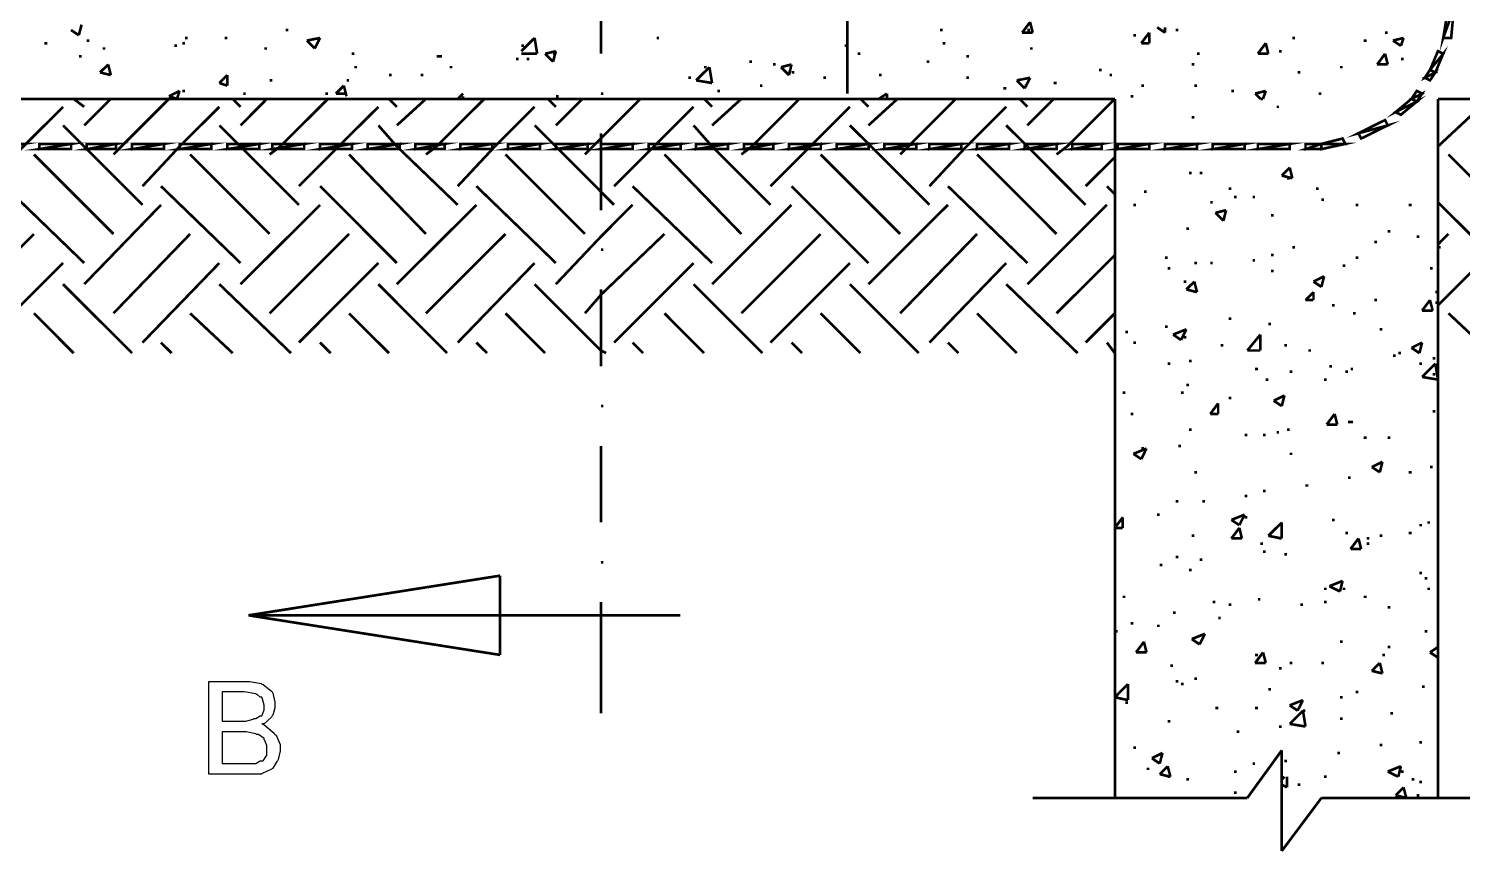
# Model space of a CAD drawing. Header units: metres. Extents: x -593 to 248, y 430 to 1024.
# Drawn here: x -214.55 to -191.6, y 553.19 to 566.38 of the extents above; entities that cross this region are included whole.
import ezdxf

# ---------------------------------------------------------------- set-up
doc = ezdxf.new("R2010")
doc.units = ezdxf.units.M
doc.header["$MEASUREMENT"] = 0
for name, color, linetype in [('C00-00-00-BLACK', 7, 'Continuous'), ('C00-7E-FF', 150, 'Continuous'), ('C00-FF-00', 3, 'Continuous'), ('C95-49-00', 34, 'Continuous')]:
    doc.layers.add(name, color=color, linetype=linetype)

msp = doc.modelspace()

# ---------------------------------------------------------------- linework, layer by layer
at = {"layer": 'C00-00-00-BLACK', "const_width": 0.0423}
for points in [[(-205.392, 565.976), (-205.392, 567.204)], [(-213.749, 566.272), (-213.706, 566.442)], [(-198.648, 566.313), (-198.521, 566.483)], [(-198.479, 566.313), (-198.521, 566.483)], [(-213.875, 566.356), (-213.749, 566.272)], [(-213.622, 566.187), (-213.579, 566.187)], [(-212.052, 566.229), (-212.009, 566.229)], [(-211.414, 566.229), (-211.373, 566.229)], [(-210.438, 566.356), (-210.396, 566.356)], [(-210.099, 566.187), (-209.887, 566.229)], [(-210.099, 566.187), (-209.973, 566.06)], [(-209.973, 566.06), (-209.887, 566.229)], [(-206.666, 566.017), (-206.453, 566.229)], [(-206.412, 565.976), (-206.453, 566.229)], [(-204.501, 566.229), (-204.459, 566.229)], [(-199.964, 566.356), (-199.921, 566.356)], [(-198.648, 566.313), (-198.479, 566.313)], [(-198.564, 566.356), (-198.521, 566.356)], [(-196.867, 566.272), (-196.825, 566.272)], [(-196.741, 566.145), (-196.614, 566.313)], [(-196.614, 566.145), (-196.614, 566.313)], [(-196.487, 566.399), (-196.361, 566.313)], [(-196.361, 566.313), (-196.361, 566.399)], [(-196.191, 566.356), (-196.148, 566.356)], [(-194.323, 566.229), (-194.28, 566.229)], [(-193.18, 566.187), (-193.134, 566.187)], [(-192.838, 566.313), (-192.795, 566.313)], [(-192.711, 566.187), (-192.542, 566.229)], [(-192.711, 566.187), (-192.585, 566.103)], [(-192.585, 566.103), (-192.542, 566.229)], [(-214.299, 566.145), (-214.256, 566.145)], [(-213.367, 566.06), (-213.326, 566.06)], [(-212.222, 566.103), (-212.179, 566.103)], [(-212.095, 566.145), (-212.052, 566.145)], [(-210.78, 566.06), (-210.738, 566.06)], [(-209.38, 565.976), (-209.337, 565.976)], [(-206.666, 566.103), (-206.623, 566.103)], [(-206.666, 565.976), (-206.412, 565.976)], [(-206.284, 565.976), (-206.113, 566.017)], [(-206.284, 565.976), (-206.157, 565.849)], [(-206.157, 565.849), (-206.113, 566.017)], [(-206.157, 565.976), (-206.113, 565.976)], [(-201.49, 566.103), (-201.448, 566.103)], [(-201.279, 565.976), (-201.236, 565.976)], [(-199.921, 566.145), (-199.879, 566.145)], [(-198.521, 566.06), (-198.479, 566.06)], [(-196.741, 566.145), (-196.614, 566.145)], [(-195.849, 565.976), (-195.807, 565.976)], [(-194.875, 565.976), (-194.748, 566.145)], [(-194.875, 565.976), (-194.707, 565.976)], [(-194.707, 565.976), (-194.748, 566.145)], [(-194.535, 566.017), (-194.492, 566.017)], [(-192.965, 565.804), (-192.838, 565.976)], [(-192.795, 565.804), (-192.838, 565.976)], [(-213.749, 565.933), (-213.706, 565.933)], [(-213.41, 565.677), (-213.28, 565.804)], [(-213.237, 565.634), (-213.28, 565.804)], [(-209.337, 565.761), (-209.295, 565.761)], [(-208.023, 565.933), (-207.98, 565.933)], [(-207.98, 565.933), (-207.937, 565.933)], [(-207.811, 565.761), (-207.769, 565.761)], [(-206.749, 565.89), (-206.708, 565.89)], [(-206.58, 565.89), (-206.539, 565.89)], [(-203.867, 565.55), (-203.655, 565.761)], [(-203.739, 565.761), (-203.697, 565.761)], [(-203.612, 565.507), (-203.655, 565.761)], [(-203.016, 565.849), (-202.975, 565.849)], [(-202.636, 565.804), (-202.593, 565.804)], [(-202.509, 565.761), (-202.34, 565.804)], [(-202.509, 565.761), (-202.381, 565.634)], [(-202.381, 565.634), (-202.34, 565.804)], [(-200.175, 565.849), (-200.132, 565.849)], [(-199.54, 565.933), (-199.498, 565.933)], [(-195.933, 565.804), (-195.892, 565.804)], [(-193.56, 565.761), (-193.518, 565.761)], [(-192.965, 565.804), (-192.795, 565.804)], [(-192.585, 565.89), (-192.542, 565.89)], [(-213.41, 565.677), (-213.237, 565.634)], [(-211.5, 565.507), (-211.373, 565.634)], [(-211.5, 565.507), (-211.373, 565.465)], [(-211.373, 565.465), (-211.373, 565.634)], [(-210.695, 565.55), (-210.652, 565.55)], [(-209.464, 565.55), (-209.423, 565.55)], [(-208.785, 565.634), (-208.742, 565.634)], [(-208.276, 565.634), (-208.234, 565.634)], [(-203.994, 565.591), (-203.951, 565.591)], [(-203.867, 565.55), (-203.612, 565.507)], [(-202.34, 565.677), (-202.297, 565.677)], [(-201.831, 565.591), (-201.786, 565.591)], [(-200.94, 565.634), (-200.897, 565.634)], [(-199.54, 565.591), (-199.498, 565.591)], [(-198.733, 565.55), (-198.521, 565.591)], [(-198.733, 565.55), (-198.607, 565.422)], [(-198.607, 565.422), (-198.521, 565.591)], [(-198.141, 565.507), (-198.098, 565.507)], [(-197.419, 565.718), (-197.376, 565.718)], [(-197.249, 565.634), (-197.207, 565.634)], [(-194.238, 565.677), (-194.196, 565.677)], [(-212.306, 565.295), (-212.136, 565.381)], [(-212.306, 565.295), (-212.179, 565.254)], [(-212.179, 565.254), (-212.136, 565.381)], [(-212.095, 565.381), (-212.052, 565.381)], [(-211.118, 565.338), (-211.077, 565.338)], [(-209.803, 565.338), (-209.76, 565.338)], [(-209.634, 565.338), (-209.507, 565.465)], [(-209.634, 565.338), (-209.464, 565.338)], [(-209.464, 565.295), (-209.507, 565.465)], [(-207.684, 565.254), (-207.6, 565.338)], [(-207.6, 565.254), (-207.6, 565.295)], [(-206.113, 565.295), (-206.07, 565.295)], [(-205.392, 565.338), (-205.351, 565.338)], [(-203.528, 565.381), (-203.485, 565.381)], [(-202.847, 565.465), (-202.805, 565.465)], [(-200.94, 565.254), (-200.813, 565.338)], [(-200.813, 565.254), (-200.813, 565.338)], [(-198.947, 565.422), (-198.903, 565.422)], [(-198.607, 565.465), (-198.564, 565.465)], [(-196.91, 565.295), (-196.867, 565.295)], [(-196.741, 565.465), (-196.698, 565.465)], [(-195.892, 565.465), (-195.849, 565.465)], [(-195.299, 565.381), (-195.257, 565.381)], [(-194.918, 565.338), (-194.748, 565.381)], [(-194.918, 565.338), (-194.834, 565.254)], [(-194.791, 565.254), (-194.748, 565.381)], [(-193.899, 565.338), (-193.857, 565.338)], [(-238.685, 565.254), (-197.164, 565.254)], [(-206.666, 565.254), (-206.623, 565.254)], [(-199.964, 565.254), (-199.921, 565.254)], [(-197.164, 554.064), (-197.164, 565.254)], [(-194.834, 565.254), (-194.791, 565.254)], [(-194.576, 565.126), (-194.535, 565.126)], [(-179.522, 565.254), (-191.992, 565.254)], [(-191.992, 554.064), (-191.992, 565.254)], [(-195.933, 564.956), (-195.892, 564.956)], [(-205.392, 563.472), (-205.392, 564.703)], [(-194.492, 564.026), (-194.365, 564.153)], [(-194.323, 563.983), (-194.365, 564.153)], [(-195.976, 564.067), (-195.933, 564.067)], [(-195.807, 564.067), (-195.765, 564.067)], [(-194.492, 564.026), (-194.323, 563.983)], [(-194.408, 563.983), (-194.365, 563.983)], [(-196.698, 563.768), (-196.657, 563.768)], [(-195.341, 563.814), (-195.299, 563.814)], [(-195.257, 563.684), (-195.214, 563.684)], [(-194.96, 563.684), (-194.918, 563.684)], [(-193.942, 563.814), (-193.899, 563.814)], [(-196.867, 563.557), (-196.825, 563.557)], [(-195.637, 563.6), (-195.596, 563.6)], [(-195.553, 563.43), (-195.383, 563.472)], [(-195.553, 563.43), (-195.426, 563.302)], [(-195.426, 563.302), (-195.383, 563.472)], [(-193.857, 563.641), (-193.814, 563.641)], [(-193.307, 563.557), (-193.264, 563.557)], [(-192.458, 563.557), (-192.415, 563.557)], [(-194.664, 563.388), (-194.621, 563.388)], [(-196.019, 563.176), (-195.976, 563.176)], [(-192.795, 563.134), (-192.754, 563.134)], [(-192.33, 563.049), (-192.288, 563.049)], [(-205.392, 562.838), (-205.351, 562.838)], [(-194.664, 562.753), (-194.621, 562.753)], [(-194.323, 562.879), (-194.28, 562.879)], [(-193.008, 562.965), (-192.965, 562.965)], [(-191.992, 562.879), (-191.949, 562.879)], [(-196.361, 562.71), (-196.318, 562.71)], [(-196.318, 562.542), (-196.275, 562.542)], [(-195.892, 562.626), (-195.849, 562.626)], [(-195.637, 562.626), (-195.596, 562.626)], [(-194.96, 562.668), (-194.918, 562.668)], [(-193.518, 562.583), (-193.476, 562.583)], [(-193.307, 562.71), (-193.264, 562.71)], [(-192.119, 562.542), (-192.076, 562.542)], [(-196.063, 562.329), (-196.019, 562.329)], [(-196.019, 562.203), (-195.892, 562.329)], [(-195.849, 562.16), (-195.892, 562.329)], [(-194.664, 562.499), (-194.621, 562.499)], [(-193.984, 562.329), (-193.814, 562.414)], [(-193.984, 562.329), (-193.857, 562.244)], [(-193.857, 562.244), (-193.814, 562.414)], [(-205.392, 560.972), (-205.392, 562.203)], [(-196.019, 562.203), (-195.849, 562.16)], [(-194.112, 562.033), (-193.984, 562.16)], [(-193.984, 562.033), (-193.984, 562.16)], [(-192.033, 562.16), (-191.992, 562.16)], [(-194.112, 562.033), (-193.984, 562.033)], [(-193.687, 561.948), (-193.646, 561.948)], [(-193.35, 561.821), (-193.307, 561.821)], [(-193.008, 562.033), (-192.965, 562.033)], [(-192.246, 561.864), (-192.119, 562.033)], [(-192.246, 561.864), (-192.076, 561.864)], [(-192.076, 561.864), (-192.119, 562.033)], [(-192.033, 561.99), (-191.992, 561.99)], [(-196.361, 561.607), (-196.318, 561.607)], [(-195.341, 561.734), (-195.299, 561.734)], [(-194.707, 561.649), (-194.664, 561.649)], [(-196.994, 561.522), (-196.953, 561.522)], [(-196.232, 561.481), (-196.019, 561.565)], [(-196.232, 561.481), (-196.105, 561.395)], [(-196.105, 561.395), (-196.019, 561.565)], [(-196.063, 561.438), (-196.019, 561.438)], [(-195.044, 561.226), (-194.834, 561.481)], [(-194.834, 561.226), (-194.834, 561.481)], [(-192.922, 561.565), (-192.881, 561.565)], [(-196.867, 561.353), (-196.825, 561.353)], [(-195.468, 561.311), (-195.426, 561.311)], [(-195.044, 561.226), (-194.834, 561.226)], [(-194.449, 561.311), (-194.408, 561.311)], [(-194.069, 561.226), (-194.026, 561.226)], [(-192.711, 561.142), (-192.669, 561.142)], [(-192.626, 561.184), (-192.585, 561.184)], [(-192.415, 561.269), (-192.246, 561.353)], [(-192.415, 561.269), (-192.288, 561.184)], [(-192.288, 561.184), (-192.246, 561.353)], [(-196.318, 561.015), (-196.275, 561.015)], [(-195.976, 561.056), (-195.933, 561.056)], [(-194.918, 560.93), (-194.875, 560.93)], [(-193.73, 560.972), (-193.687, 560.972)], [(-193.391, 560.93), (-193.35, 560.93)], [(-192.288, 561.015), (-192.246, 561.015)], [(-192.246, 560.803), (-192.033, 561.015)], [(-192.076, 561.099), (-192.033, 561.099)], [(-191.992, 560.76), (-192.033, 561.015)], [(-196.019, 560.676), (-195.976, 560.676)], [(-194.748, 560.76), (-194.707, 560.76)], [(-194.365, 560.888), (-194.323, 560.888)], [(-193.814, 560.76), (-193.773, 560.76)], [(-193.476, 560.888), (-193.434, 560.888)], [(-192.246, 560.803), (-191.992, 560.76)], [(-192.076, 560.845), (-192.033, 560.845)], [(-197.037, 560.549), (-196.994, 560.549)], [(-196.105, 560.549), (-196.063, 560.549)], [(-195.341, 560.464), (-195.299, 560.464)], [(-194.621, 560.422), (-194.449, 560.506)], [(-194.492, 560.337), (-194.449, 560.506)], [(-205.392, 560.337), (-205.351, 560.337)], [(-195.637, 560.21), (-195.51, 560.38)], [(-195.51, 560.21), (-195.51, 560.38)], [(-194.621, 560.422), (-194.492, 560.337)], [(-192.076, 560.253), (-192.033, 560.253)], [(-196.91, 560.21), (-196.867, 560.21)], [(-195.637, 560.21), (-195.51, 560.21)], [(-193.773, 560.041), (-193.646, 560.21)], [(-193.773, 560.041), (-193.603, 560.041)], [(-193.603, 560.041), (-193.646, 560.21)], [(-193.434, 560.083), (-193.391, 560.083)], [(-193.391, 560.083), (-193.35, 560.083)], [(-195.976, 559.957), (-195.933, 559.957)], [(-195.087, 559.871), (-195.044, 559.871)], [(-194.791, 559.871), (-194.748, 559.871)], [(-194.576, 559.914), (-194.535, 559.914)], [(-194.408, 559.957), (-194.365, 559.957)], [(-193.18, 559.83), (-193.134, 559.83)], [(-192.795, 559.83), (-192.754, 559.83)], [(-205.392, 558.473), (-205.392, 559.699)], [(-196.867, 559.572), (-196.657, 559.658)], [(-196.867, 559.572), (-196.741, 559.488)], [(-196.741, 559.488), (-196.657, 559.658)], [(-196.741, 559.658), (-196.698, 559.658)], [(-196.148, 559.699), (-196.105, 559.699)], [(-194.365, 559.572), (-194.323, 559.572)], [(-193.05, 559.361), (-192.881, 559.445)], [(-193.05, 559.361), (-192.922, 559.276)], [(-192.922, 559.276), (-192.881, 559.445)], [(-192.119, 559.361), (-192.076, 559.361)], [(-195.892, 559.276), (-195.849, 559.276)], [(-194.112, 559.065), (-194.069, 559.065)], [(-193.434, 559.192), (-193.391, 559.192)], [(-192.458, 559.276), (-192.415, 559.276)], [(-195.087, 558.896), (-195.044, 558.896)], [(-194.791, 558.979), (-194.748, 558.979)], [(-196.191, 558.81), (-196.148, 558.81)], [(-195.765, 558.81), (-195.722, 558.81)], [(-197.164, 558.387), (-197.037, 558.557)], [(-197.164, 558.387), (-197.037, 558.387)], [(-197.037, 558.387), (-197.037, 558.557)], [(-196.487, 558.599), (-196.445, 558.599)], [(-195.299, 558.514), (-195.087, 558.599)], [(-195.299, 558.514), (-195.171, 558.43)], [(-195.299, 558.217), (-195.171, 558.387)], [(-195.171, 558.43), (-195.087, 558.599)], [(-195.13, 558.217), (-195.171, 558.387)], [(-195.087, 558.557), (-195.044, 558.557)], [(-194.707, 558.26), (-194.492, 558.473)], [(-194.492, 558.217), (-194.492, 558.473)], [(-193.687, 558.514), (-193.646, 558.514)], [(-192.288, 558.43), (-192.246, 558.43)], [(-192.16, 558.473), (-192.119, 558.473)], [(-195.933, 558.26), (-195.892, 558.26)], [(-195.299, 558.217), (-195.13, 558.217)], [(-194.707, 558.26), (-194.492, 558.217)], [(-194.535, 558.217), (-194.492, 558.217)], [(-193.476, 558.303), (-193.434, 558.303)], [(-193.391, 558.048), (-193.264, 558.217)], [(-193.221, 558.048), (-193.264, 558.217)], [(-193.134, 558.217), (-193.092, 558.217)], [(-192.922, 558.26), (-192.881, 558.26)], [(-192.458, 558.303), (-192.415, 558.303)], [(-196.191, 557.921), (-196.148, 557.921)], [(-194.834, 558.134), (-194.791, 558.134)], [(-194.791, 558.007), (-194.748, 558.007)], [(-194.449, 557.964), (-194.408, 557.964)], [(-193.391, 558.048), (-193.221, 558.048)], [(-193.134, 558.134), (-193.092, 558.134)], [(-205.392, 557.837), (-205.351, 557.837)], [(-196.445, 557.794), (-196.402, 557.794)], [(-195.976, 557.711), (-195.933, 557.711)], [(-195.807, 557.878), (-195.765, 557.878)], [(-211.034, 556.987), (-207.005, 557.622)], [(-207.005, 557.622), (-211.034, 556.987)], [(-207.005, 556.987), (-207.005, 557.622)], [(-207.005, 556.353), (-207.005, 557.622)], [(-193.73, 557.453), (-193.518, 557.538)], [(-193.56, 557.369), (-193.518, 557.538)], [(-192.288, 557.665), (-192.246, 557.665)], [(-192.203, 557.581), (-192.16, 557.581)], [(-197.037, 557.283), (-196.994, 557.283)], [(-194.875, 557.242), (-194.834, 557.242)], [(-193.814, 557.411), (-193.773, 557.411)], [(-193.73, 557.453), (-193.56, 557.369)], [(-193.518, 557.411), (-193.476, 557.411)], [(-193.18, 557.283), (-193.134, 557.283)], [(-192.16, 557.411), (-192.119, 557.411)], [(-205.392, 555.419), (-205.392, 557.199)], [(-196.232, 557.03), (-196.191, 557.03)], [(-195.596, 557.199), (-195.553, 557.199)], [(-195.341, 557.156), (-195.299, 557.156)], [(-194.196, 557.156), (-194.153, 557.156)], [(-193.814, 557.199), (-193.773, 557.199)], [(-192.795, 557.115), (-192.754, 557.115)], [(-208.531, 556.987), (-211.034, 556.987)], [(-211.034, 556.987), (-207.005, 556.353)], [(-211.034, 556.987), (-207.005, 556.987)], [(-211.034, 556.987), (-207.005, 556.987)], [(-207.005, 556.353), (-211.034, 556.987)], [(-207.811, 556.987), (-207.769, 556.987)], [(-207.005, 556.987), (-207.005, 556.353)], [(-207.005, 556.987), (-204.12, 556.987)], [(-196.91, 556.86), (-196.867, 556.86)], [(-196.487, 556.819), (-196.445, 556.819)], [(-195.51, 556.946), (-195.468, 556.946)], [(-197.164, 556.733), (-197.121, 556.733)], [(-196.825, 556.394), (-196.698, 556.564)], [(-196.657, 556.394), (-196.698, 556.564)], [(-195.933, 556.607), (-195.722, 556.691)], [(-195.933, 556.607), (-195.807, 556.522)], [(-195.807, 556.522), (-195.722, 556.691)], [(-193.56, 556.564), (-193.518, 556.564)], [(-192.203, 556.733), (-192.16, 556.733)], [(-196.825, 556.394), (-196.657, 556.394)], [(-194.918, 556.225), (-194.791, 556.394)], [(-194.918, 556.353), (-194.875, 556.353)], [(-194.748, 556.225), (-194.791, 556.394)], [(-192.881, 556.353), (-192.838, 556.353)], [(-192.795, 556.48), (-192.754, 556.48)], [(-192.119, 556.394), (-191.992, 556.48)], [(-192.119, 556.394), (-191.992, 556.31)], [(-191.992, 556.31), (-191.992, 556.394)], [(-196.275, 556.183), (-196.232, 556.183)], [(-194.918, 556.225), (-194.748, 556.225)], [(-194.535, 556.141), (-194.492, 556.141)], [(-194.365, 556.225), (-194.323, 556.225)], [(-193.857, 556.225), (-193.814, 556.225)], [(-193.05, 556.098), (-192.922, 556.225)], [(-193.05, 556.098), (-192.881, 556.057)], [(-192.881, 556.057), (-192.922, 556.225)], [(-197.164, 555.675), (-196.953, 555.887)], [(-196.953, 555.63), (-196.953, 555.887)], [(-196.191, 555.929), (-196.148, 555.929)], [(-196.105, 555.887), (-196.063, 555.887)], [(-195.892, 555.971), (-195.849, 555.971)], [(-197.164, 555.675), (-196.953, 555.63)], [(-194.707, 555.802), (-194.664, 555.802)], [(-194.365, 555.546), (-194.153, 555.63)], [(-194.238, 555.462), (-194.153, 555.63)], [(-193.56, 555.675), (-193.518, 555.675)], [(-193.307, 555.76), (-193.264, 555.76)], [(-192.246, 555.845), (-192.203, 555.845)], [(-196.994, 555.588), (-196.953, 555.588)], [(-195.553, 555.503), (-195.51, 555.503)], [(-194.918, 555.503), (-194.875, 555.503)], [(-194.365, 555.546), (-194.238, 555.462)], [(-194.365, 555.249), (-194.153, 555.462)], [(-194.112, 555.207), (-194.153, 555.462)], [(-194.153, 555.462), (-194.112, 555.462)], [(-192.754, 555.419), (-192.711, 555.419)], [(-196.318, 555.292), (-196.275, 555.292)], [(-194.535, 555.207), (-194.492, 555.207)], [(-194.365, 555.249), (-194.112, 555.207)], [(-193.56, 555.333), (-193.518, 555.333)], [(-195.214, 555.123), (-195.171, 555.123)], [(-192.288, 554.953), (-192.246, 554.953)], [(-196.867, 554.869), (-196.825, 554.869)], [(-196.571, 554.699), (-196.402, 554.784)], [(-196.445, 554.614), (-196.402, 554.784)], [(-195.044, 554.064), (-194.492, 554.826)], [(-194.492, 554.826), (-194.492, 553.215)], [(-193.603, 554.784), (-193.56, 554.784)], [(-192.922, 554.91), (-192.881, 554.91)], [(-196.657, 554.53), (-196.614, 554.53)], [(-196.571, 554.699), (-196.445, 554.614)], [(-196.445, 554.445), (-196.318, 554.571)], [(-196.275, 554.403), (-196.318, 554.571)], [(-195.257, 554.487), (-195.214, 554.487)], [(-194.96, 554.614), (-194.918, 554.614)], [(-194.449, 554.657), (-194.408, 554.657)], [(-192.795, 554.487), (-192.585, 554.571)], [(-192.795, 554.487), (-192.626, 554.403)], [(-192.626, 554.403), (-192.585, 554.571)], [(-192.585, 554.487), (-192.542, 554.487)], [(-196.445, 554.445), (-196.275, 554.403)], [(-196.318, 554.403), (-196.275, 554.403)], [(-196.019, 554.36), (-195.976, 554.36)], [(-194.492, 554.36), (-194.449, 554.403)], [(-194.492, 554.275), (-194.408, 554.234)], [(-194.408, 554.234), (-194.408, 554.403)], [(-194.238, 554.275), (-194.196, 554.275)], [(-193.814, 554.403), (-193.773, 554.403)], [(-192.415, 554.36), (-192.372, 554.36)], [(-192.288, 554.318), (-192.246, 554.318)], [(-198.479, 554.064), (-195.044, 554.064)], [(-195.044, 554.064), (-198.352, 554.064)], [(-195.892, 554.064), (-195.849, 554.064)], [(-195.257, 554.148), (-195.214, 554.148)], [(-193.857, 554.064), (-194.492, 553.215)], [(-190.465, 554.064), (-193.857, 554.064)], [(-193.857, 554.064), (-193.134, 554.064)], [(-193.814, 554.064), (-193.773, 554.064)], [(-192.669, 554.107), (-192.542, 554.234)], [(-192.669, 554.107), (-192.499, 554.064)], [(-192.499, 554.064), (-192.542, 554.234)], [(-192.33, 554.107), (-192.288, 554.107)]]:
    msp.add_lwpolyline(points, dxfattribs=at)
at = {"layer": 'C00-00-00-BLACK'}
for points in [[(-211.669, 554.445), (-211.669, 555.929), (-211.077, 555.929), (-211.013, 555.929), (-210.833, 555.898), (-210.822, 555.887), (-210.801, 555.878), (-210.663, 555.771), (-210.652, 555.76), (-210.642, 555.74), (-210.611, 555.595), (-210.611, 555.546), (-210.611, 555.504), (-210.642, 555.387), (-210.652, 555.376), (-210.663, 555.355), (-210.783, 555.249), (-210.822, 555.249), (-210.79, 555.24), (-210.622, 555.102), (-210.611, 555.08), (-210.59, 555.07), (-210.525, 554.92), (-210.525, 554.869), (-210.525, 554.816), (-210.558, 554.679), (-210.568, 554.657), (-210.579, 554.647), (-210.642, 554.541), (-210.652, 554.53), (-210.674, 554.52), (-210.812, 554.455), (-210.822, 554.445), (-210.887, 554.445), (-211.03, 554.445), (-211.077, 554.445), (-211.669, 554.445)], [(-211.457, 555.292), (-211.118, 555.292), (-211.077, 555.292), (-210.96, 555.324), (-210.948, 555.333), (-210.917, 555.333), (-210.846, 555.376), (-210.822, 555.376), (-210.812, 555.387), (-210.78, 555.474), (-210.78, 555.503), (-210.78, 555.547), (-210.812, 555.664), (-210.822, 555.675), (-210.844, 555.675), (-210.892, 555.718), (-210.907, 555.718), (-210.918, 555.729), (-211.1, 555.76), (-211.161, 555.76), (-211.457, 555.76), (-211.457, 555.292)], [(-211.457, 554.614), (-211.077, 554.614), (-211.045, 554.614), (-210.973, 554.614), (-210.948, 554.614), (-210.917, 554.614), (-210.846, 554.657), (-210.822, 554.657), (-210.801, 554.657), (-210.749, 554.731), (-210.738, 554.741), (-210.738, 554.774), (-210.738, 554.845), (-210.738, 554.869), (-210.738, 554.901), (-210.771, 554.986), (-210.78, 554.996), (-210.78, 555.018), (-210.875, 555.08), (-210.907, 555.08), (-210.918, 555.091), (-211.068, 555.123), (-211.118, 555.123), (-211.457, 555.123), (-211.457, 554.614)]]:
    msp.add_lwpolyline(points, close=True, dxfattribs=at)
at = {"layer": 'C00-7E-FF', "const_width": 0.0423}
msp.add_lwpolyline([(-201.448, 566.865), (-201.448, 565.338)], dxfattribs=at)
at = {"layer": 'C00-FF-00', "const_width": 0.0423}
for points in [[(-191.907, 566.229), (-191.737, 566.695), (-191.823, 566.738), (-191.907, 566.229)], [(-191.78, 566.229), (-191.907, 566.229), (-191.737, 566.695), (-191.78, 566.229)], [(-192.119, 565.718), (-191.907, 565.976), (-191.992, 566.017), (-192.119, 565.718)], [(-192.033, 565.677), (-192.119, 565.718), (-191.907, 565.976), (-192.033, 565.677)], [(-192.203, 565.591), (-192.033, 565.677), (-192.119, 565.718), (-192.203, 565.591)], [(-192.119, 565.55), (-192.203, 565.591), (-192.033, 565.677), (-192.119, 565.55)], [(-192.585, 564.999), (-192.669, 565.042), (-192.33, 565.211), (-192.585, 564.999)], [(-192.415, 565.254), (-192.246, 565.338), (-192.33, 565.381), (-192.415, 565.254)], [(-192.33, 565.211), (-192.415, 565.254), (-192.246, 565.338), (-192.33, 565.211)], [(-192.669, 565.042), (-192.33, 565.211), (-192.415, 565.254), (-192.669, 565.042)], [(-193.264, 564.703), (-192.795, 564.829), (-192.838, 564.915), (-193.264, 564.703)], [(-193.221, 564.619), (-193.264, 564.703), (-192.795, 564.829), (-193.221, 564.619)], [(-193.857, 564.533), (-193.476, 564.533), (-193.518, 564.619), (-193.857, 564.533)], [(-215.147, 564.533), (-215.147, 564.449), (-214.637, 564.533), (-215.147, 564.533)], [(-214.384, 564.449), (-213.872, 564.533), (-213.872, 564.449), (-214.384, 564.449)], [(-214.384, 564.533), (-214.384, 564.449), (-213.872, 564.533), (-214.384, 564.533)], [(-213.622, 564.449), (-213.153, 564.533), (-213.153, 564.449), (-213.622, 564.449)], [(-213.622, 564.533), (-213.622, 564.449), (-213.153, 564.533), (-213.622, 564.533)], [(-212.898, 564.449), (-212.388, 564.533), (-212.388, 564.449), (-212.898, 564.449)], [(-212.898, 564.533), (-212.898, 564.449), (-212.388, 564.533), (-212.898, 564.533)], [(-212.136, 564.449), (-211.626, 564.533), (-211.626, 564.449), (-212.136, 564.449)], [(-212.136, 564.533), (-212.136, 564.449), (-211.626, 564.533), (-212.136, 564.533)], [(-211.373, 564.449), (-210.861, 564.533), (-210.861, 564.449), (-211.373, 564.449)], [(-211.373, 564.533), (-211.373, 564.449), (-210.861, 564.533), (-211.373, 564.533)], [(-210.652, 564.449), (-210.142, 564.533), (-210.142, 564.449), (-210.652, 564.449)], [(-210.652, 564.533), (-210.652, 564.449), (-210.142, 564.533), (-210.652, 564.533)], [(-209.887, 564.449), (-209.377, 564.533), (-209.377, 564.449), (-209.887, 564.449)], [(-209.887, 564.533), (-209.887, 564.449), (-209.377, 564.533), (-209.887, 564.533)], [(-209.127, 564.449), (-208.615, 564.533), (-208.615, 564.449), (-209.127, 564.449)], [(-209.127, 564.533), (-209.127, 564.449), (-208.615, 564.533), (-209.127, 564.533)], [(-208.362, 564.449), (-207.893, 564.533), (-207.893, 564.449), (-208.362, 564.449)], [(-208.362, 564.533), (-208.362, 564.449), (-207.893, 564.533), (-208.362, 564.533)], [(-207.641, 564.449), (-207.131, 564.533), (-207.131, 564.449), (-207.641, 564.449)], [(-207.641, 564.533), (-207.641, 564.449), (-207.131, 564.533), (-207.641, 564.533)], [(-206.878, 564.449), (-206.366, 564.533), (-206.366, 564.449), (-206.878, 564.449)], [(-206.878, 564.533), (-206.878, 564.449), (-206.366, 564.533), (-206.878, 564.533)], [(-206.113, 564.449), (-205.602, 564.533), (-205.602, 564.449), (-206.113, 564.449)], [(-206.113, 564.533), (-206.113, 564.449), (-205.602, 564.533), (-206.113, 564.533)], [(-205.392, 564.449), (-204.882, 564.533), (-204.882, 564.449), (-205.392, 564.449)], [(-205.392, 564.533), (-205.392, 564.449), (-204.882, 564.533), (-205.392, 564.533)], [(-204.629, 564.449), (-204.117, 564.533), (-204.117, 564.449), (-204.629, 564.449)], [(-204.629, 564.533), (-204.629, 564.449), (-204.117, 564.533), (-204.629, 564.533)], [(-203.867, 564.449), (-203.355, 564.533), (-203.355, 564.449), (-203.867, 564.449)], [(-203.867, 564.533), (-203.867, 564.449), (-203.355, 564.533), (-203.867, 564.533)], [(-203.102, 564.449), (-202.633, 564.533), (-202.633, 564.449), (-203.102, 564.449)], [(-203.102, 564.533), (-203.102, 564.449), (-202.633, 564.533), (-203.102, 564.533)], [(-202.381, 564.449), (-201.871, 564.533), (-201.871, 564.449), (-202.381, 564.449)], [(-202.381, 564.533), (-202.381, 564.449), (-201.871, 564.533), (-202.381, 564.533)], [(-201.618, 564.449), (-201.106, 564.533), (-201.106, 564.449), (-201.618, 564.449)], [(-201.618, 564.533), (-201.618, 564.449), (-201.106, 564.533), (-201.618, 564.533)], [(-200.856, 564.449), (-200.344, 564.533), (-200.344, 564.449), (-200.856, 564.449)], [(-200.856, 564.533), (-200.856, 564.449), (-200.344, 564.533), (-200.856, 564.533)], [(-200.132, 564.449), (-199.622, 564.533), (-199.622, 564.449), (-200.132, 564.449)], [(-200.132, 564.533), (-200.132, 564.449), (-199.622, 564.533), (-200.132, 564.533)], [(-199.37, 564.449), (-198.86, 564.533), (-198.86, 564.449), (-199.37, 564.449)], [(-199.37, 564.533), (-199.37, 564.449), (-198.86, 564.533), (-199.37, 564.533)], [(-198.607, 564.449), (-198.095, 564.533), (-198.095, 564.449), (-198.607, 564.449)], [(-198.607, 564.533), (-198.607, 564.449), (-198.095, 564.533), (-198.607, 564.533)], [(-197.845, 564.449), (-197.376, 564.533), (-197.376, 564.449), (-197.845, 564.449)], [(-197.845, 564.533), (-197.845, 564.449), (-197.376, 564.533), (-197.845, 564.533)], [(-197.121, 564.449), (-196.611, 564.533), (-196.611, 564.449), (-197.121, 564.449)], [(-197.121, 564.533), (-197.121, 564.449), (-196.611, 564.533), (-197.121, 564.533)], [(-196.361, 564.449), (-195.849, 564.533), (-195.849, 564.449), (-196.361, 564.449)], [(-196.361, 564.533), (-196.361, 564.449), (-195.849, 564.533), (-196.361, 564.533)], [(-195.596, 564.449), (-195.085, 564.533), (-195.085, 564.449), (-195.596, 564.449)], [(-195.596, 564.533), (-195.596, 564.449), (-195.085, 564.533), (-195.596, 564.533)], [(-194.875, 564.449), (-194.365, 564.533), (-194.365, 564.449), (-194.875, 564.449)], [(-194.875, 564.533), (-194.875, 564.449), (-194.365, 564.533), (-194.875, 564.533)], [(-194.112, 564.449), (-193.857, 564.533), (-193.857, 564.449), (-194.112, 564.449)], [(-194.112, 564.533), (-194.112, 564.449), (-193.857, 564.533), (-194.112, 564.533)], [(-193.857, 564.449), (-193.857, 564.533), (-193.476, 564.533), (-193.857, 564.449)]]:
    msp.add_lwpolyline(points, close=True, dxfattribs=at)
at = {"layer": 'C00-FF-00'}
for points in [[(-191.907, 566.229), (-191.737, 566.695), (-191.823, 566.738), (-191.907, 566.229)], [(-191.78, 566.229), (-191.907, 566.229), (-191.737, 566.695), (-191.78, 566.229)], [(-192.119, 565.718), (-191.907, 565.976), (-191.992, 566.017), (-192.119, 565.718)], [(-192.033, 565.677), (-192.119, 565.718), (-191.907, 565.976), (-192.033, 565.677)], [(-192.203, 565.591), (-192.033, 565.677), (-192.119, 565.718), (-192.203, 565.591)], [(-192.119, 565.55), (-192.203, 565.591), (-192.033, 565.677), (-192.119, 565.55)], [(-192.415, 565.254), (-192.246, 565.338), (-192.33, 565.381), (-192.415, 565.254)], [(-192.33, 565.211), (-192.415, 565.254), (-192.246, 565.338), (-192.33, 565.211)], [(-192.669, 565.042), (-192.33, 565.211), (-192.415, 565.254), (-192.669, 565.042)], [(-192.585, 564.999), (-192.669, 565.042), (-192.33, 565.211), (-192.585, 564.999)], [(-193.264, 564.703), (-192.795, 564.829), (-192.838, 564.915), (-193.264, 564.703)], [(-193.221, 564.619), (-193.264, 564.703), (-192.795, 564.829), (-193.221, 564.619)], [(-193.857, 564.533), (-193.476, 564.533), (-193.518, 564.619), (-193.857, 564.533)], [(-214.384, 564.533), (-214.384, 564.449), (-213.872, 564.533), (-214.384, 564.533)], [(-214.384, 564.449), (-213.872, 564.533), (-213.872, 564.449), (-214.384, 564.449)], [(-213.622, 564.533), (-213.622, 564.449), (-213.153, 564.533), (-213.622, 564.533)], [(-213.622, 564.449), (-213.153, 564.533), (-213.153, 564.449), (-213.622, 564.449)], [(-212.898, 564.533), (-212.898, 564.449), (-212.388, 564.533), (-212.898, 564.533)], [(-212.898, 564.449), (-212.388, 564.533), (-212.388, 564.449), (-212.898, 564.449)], [(-212.136, 564.533), (-212.136, 564.449), (-211.626, 564.533), (-212.136, 564.533)], [(-212.136, 564.449), (-211.626, 564.533), (-211.626, 564.449), (-212.136, 564.449)], [(-211.373, 564.533), (-211.373, 564.449), (-210.861, 564.533), (-211.373, 564.533)], [(-211.373, 564.449), (-210.861, 564.533), (-210.861, 564.449), (-211.373, 564.449)], [(-210.652, 564.533), (-210.652, 564.449), (-210.142, 564.533), (-210.652, 564.533)], [(-210.652, 564.449), (-210.142, 564.533), (-210.142, 564.449), (-210.652, 564.449)], [(-209.887, 564.533), (-209.887, 564.449), (-209.377, 564.533), (-209.887, 564.533)], [(-209.887, 564.449), (-209.377, 564.533), (-209.377, 564.449), (-209.887, 564.449)], [(-209.127, 564.533), (-209.127, 564.449), (-208.615, 564.533), (-209.127, 564.533)], [(-209.127, 564.449), (-208.615, 564.533), (-208.615, 564.449), (-209.127, 564.449)], [(-208.362, 564.533), (-208.362, 564.449), (-207.893, 564.533), (-208.362, 564.533)], [(-208.362, 564.449), (-207.893, 564.533), (-207.893, 564.449), (-208.362, 564.449)], [(-207.641, 564.533), (-207.641, 564.449), (-207.131, 564.533), (-207.641, 564.533)], [(-207.641, 564.449), (-207.131, 564.533), (-207.131, 564.449), (-207.641, 564.449)], [(-206.878, 564.533), (-206.878, 564.449), (-206.366, 564.533), (-206.878, 564.533)], [(-206.878, 564.449), (-206.366, 564.533), (-206.366, 564.449), (-206.878, 564.449)], [(-206.113, 564.533), (-206.113, 564.449), (-205.602, 564.533), (-206.113, 564.533)], [(-206.113, 564.449), (-205.602, 564.533), (-205.602, 564.449), (-206.113, 564.449)], [(-205.392, 564.533), (-205.392, 564.449), (-204.882, 564.533), (-205.392, 564.533)], [(-205.392, 564.449), (-204.882, 564.533), (-204.882, 564.449), (-205.392, 564.449)], [(-204.629, 564.533), (-204.629, 564.449), (-204.117, 564.533), (-204.629, 564.533)], [(-204.629, 564.449), (-204.117, 564.533), (-204.117, 564.449), (-204.629, 564.449)], [(-203.867, 564.533), (-203.867, 564.449), (-203.355, 564.533), (-203.867, 564.533)], [(-203.867, 564.449), (-203.355, 564.533), (-203.355, 564.449), (-203.867, 564.449)], [(-203.102, 564.533), (-203.102, 564.449), (-202.633, 564.533), (-203.102, 564.533)], [(-203.102, 564.449), (-202.633, 564.533), (-202.633, 564.449), (-203.102, 564.449)], [(-202.381, 564.533), (-202.381, 564.449), (-201.871, 564.533), (-202.381, 564.533)], [(-202.381, 564.449), (-201.871, 564.533), (-201.871, 564.449), (-202.381, 564.449)], [(-201.618, 564.533), (-201.618, 564.449), (-201.106, 564.533), (-201.618, 564.533)], [(-201.618, 564.449), (-201.106, 564.533), (-201.106, 564.449), (-201.618, 564.449)], [(-200.856, 564.533), (-200.856, 564.449), (-200.344, 564.533), (-200.856, 564.533)], [(-200.856, 564.449), (-200.344, 564.533), (-200.344, 564.449), (-200.856, 564.449)], [(-200.132, 564.533), (-200.132, 564.449), (-199.622, 564.533), (-200.132, 564.533)], [(-200.132, 564.449), (-199.622, 564.533), (-199.622, 564.449), (-200.132, 564.449)], [(-199.37, 564.533), (-199.37, 564.449), (-198.86, 564.533), (-199.37, 564.533)], [(-199.37, 564.449), (-198.86, 564.533), (-198.86, 564.449), (-199.37, 564.449)], [(-198.607, 564.533), (-198.607, 564.449), (-198.095, 564.533), (-198.607, 564.533)], [(-198.607, 564.449), (-198.095, 564.533), (-198.095, 564.449), (-198.607, 564.449)], [(-197.845, 564.533), (-197.845, 564.449), (-197.376, 564.533), (-197.845, 564.533)], [(-197.845, 564.449), (-197.376, 564.533), (-197.376, 564.449), (-197.845, 564.449)], [(-197.121, 564.533), (-197.121, 564.449), (-196.611, 564.533), (-197.121, 564.533)], [(-197.121, 564.449), (-196.611, 564.533), (-196.611, 564.449), (-197.121, 564.449)], [(-196.361, 564.533), (-196.361, 564.449), (-195.849, 564.533), (-196.361, 564.533)], [(-196.361, 564.449), (-195.849, 564.533), (-195.849, 564.449), (-196.361, 564.449)], [(-195.596, 564.533), (-195.596, 564.449), (-195.085, 564.533), (-195.596, 564.533)], [(-195.596, 564.449), (-195.085, 564.533), (-195.085, 564.449), (-195.596, 564.449)], [(-194.875, 564.533), (-194.875, 564.449), (-194.365, 564.533), (-194.875, 564.533)], [(-194.875, 564.449), (-194.365, 564.533), (-194.365, 564.449), (-194.875, 564.449)], [(-194.112, 564.533), (-194.112, 564.449), (-193.857, 564.533), (-194.112, 564.533)], [(-194.112, 564.449), (-193.857, 564.533), (-193.857, 564.449), (-194.112, 564.449)], [(-193.857, 564.449), (-193.857, 564.533), (-193.476, 564.533), (-193.857, 564.449)]]:
    msp.add_lwpolyline(points, close=True, dxfattribs=at)
at = {"layer": 'C00-FF-00', "const_width": 0.0423}
msp.add_lwpolyline([(-193.857, 564.533), (-193.857, 564.449)], dxfattribs=at)
at = {"layer": 'C95-49-00', "const_width": 0.0423}
for points in [[(-215.275, 563.856), (-214.637, 564.492), (-214.002, 565.126)], [(-213.663, 565.126), (-213.833, 565.254)], [(-213.663, 564.829), (-213.237, 565.254)], [(-213.195, 564.364), (-213.068, 564.492), (-212.306, 565.254)], [(-212.73, 563.856), (-212.136, 564.492), (-211.5, 565.126)], [(-211.161, 565.126), (-211.287, 565.254)], [(-211.161, 564.829), (-210.738, 565.254)], [(-210.695, 564.364), (-210.525, 564.492), (-209.76, 565.254)], [(-210.226, 563.856), (-209.591, 564.492), (-208.954, 565.126)], [(-208.658, 565.126), (-208.785, 565.254)], [(-208.658, 564.829), (-208.192, 565.254)], [(-208.192, 564.364), (-208.023, 564.492), (-207.258, 565.254)], [(-207.684, 563.856), (-207.089, 564.492), (-206.453, 565.126)], [(-206.113, 565.126), (-206.243, 565.254)], [(-206.113, 564.829), (-205.688, 565.254)], [(-204.758, 565.254), (-205.392, 564.619), (-205.52, 564.492)], [(-203.908, 565.126), (-204.543, 564.492), (-205.181, 563.856)], [(-203.612, 565.126), (-203.739, 565.254)], [(-203.612, 564.829), (-203.143, 565.254)], [(-202.975, 564.492), (-202.213, 565.254)], [(-202.677, 563.856), (-202.043, 564.492), (-201.406, 565.126)], [(-201.109, 565.126), (-201.236, 565.254)], [(-201.109, 564.829), (-200.643, 565.254)], [(-200.601, 564.364), (-200.474, 564.492), (-199.709, 565.254)], [(-200.132, 563.856), (-199.54, 564.492), (-198.903, 565.126)], [(-198.564, 565.126), (-198.691, 565.254)], [(-198.564, 564.829), (-198.141, 565.254)], [(-198.098, 564.364), (-197.929, 564.492), (-197.164, 565.254)], [(-191.992, 564.492), (-191.311, 565.126)], [(-212.73, 563.557), (-213.663, 564.492), (-214.002, 564.829)], [(-210.226, 563.557), (-211.161, 564.492), (-211.5, 564.829)], [(-208.658, 564.492), (-208.954, 564.829)], [(-206.453, 564.829), (-206.113, 564.492), (-205.392, 563.768)], [(-202.677, 563.557), (-203.612, 564.492), (-203.908, 564.829)], [(-200.132, 563.557), (-201.067, 564.492), (-201.406, 564.829)], [(-197.632, 563.557), (-198.564, 564.492), (-198.903, 564.829)], [(-213.195, 563.091), (-214.468, 564.364)], [(-210.695, 563.091), (-211.968, 564.364)], [(-208.192, 563.091), (-209.423, 564.364)], [(-207.684, 563.557), (-208.658, 564.492)], [(-205.647, 563.091), (-206.919, 564.364)], [(-205.647, 564.364), (-205.52, 564.492)], [(-203.143, 563.091), (-204.374, 564.364)], [(-203.143, 564.364), (-202.975, 564.492)], [(-200.601, 563.091), (-201.874, 564.364)], [(-198.098, 563.091), (-199.37, 564.364)], [(-190.549, 563.091), (-191.823, 564.364)], [(-197.632, 563.856), (-197.164, 564.322)], [(-213.663, 562.626), (-214.936, 563.856)], [(-211.161, 562.626), (-212.434, 563.856)], [(-208.658, 562.626), (-209.887, 563.856)], [(-206.113, 562.626), (-207.385, 563.856)], [(-205.181, 563.557), (-205.392, 563.768)], [(-203.612, 562.626), (-204.885, 563.856)], [(-201.109, 562.626), (-202.34, 563.856)], [(-198.564, 562.626), (-199.836, 563.856)], [(-197.164, 563.727), (-197.291, 563.856)], [(-213.663, 562.287), (-212.434, 563.557)], [(-211.161, 562.287), (-209.887, 563.557)], [(-208.658, 562.287), (-207.385, 563.557)], [(-205.392, 563.049), (-204.885, 563.557)], [(-203.612, 562.287), (-202.34, 563.557)], [(-201.109, 562.287), (-199.836, 563.557)], [(-198.564, 562.287), (-197.291, 563.557)], [(-191.015, 562.626), (-191.992, 563.6)], [(-215.741, 561.821), (-214.468, 563.091)], [(-213.195, 561.821), (-211.968, 563.091)], [(-210.695, 561.821), (-209.423, 563.091)], [(-208.192, 561.821), (-206.919, 563.091)], [(-206.113, 562.287), (-205.392, 563.049)], [(-205.392, 562.117), (-204.374, 563.091)], [(-203.143, 561.821), (-201.874, 563.091)], [(-200.601, 561.821), (-199.37, 563.091)], [(-191.992, 562.922), (-191.823, 563.091)], [(-198.098, 561.821), (-197.164, 562.753)], [(-215.275, 561.353), (-214.002, 562.626)], [(-212.73, 561.353), (-211.5, 562.626)], [(-210.226, 561.353), (-208.954, 562.626)], [(-207.684, 561.353), (-206.453, 562.626)], [(-205.181, 561.353), (-203.908, 562.626)], [(-202.677, 561.353), (-201.406, 562.626)], [(-200.132, 561.353), (-198.903, 562.626)], [(-191.992, 561.948), (-191.311, 562.626)], [(-212.898, 561.184), (-214.002, 562.287)], [(-210.353, 561.184), (-211.5, 562.287)], [(-207.853, 561.184), (-208.954, 562.287)], [(-205.392, 561.226), (-206.453, 562.287)], [(-202.805, 561.184), (-203.908, 562.287)], [(-200.302, 561.184), (-201.406, 562.287)], [(-197.759, 561.184), (-198.903, 562.287)], [(-205.647, 561.821), (-205.392, 562.117)], [(-213.833, 561.184), (-214.468, 561.821)], [(-211.287, 561.184), (-211.968, 561.821)], [(-208.785, 561.184), (-209.423, 561.821)], [(-206.284, 561.184), (-206.919, 561.821)], [(-203.739, 561.184), (-204.374, 561.821)], [(-201.236, 561.184), (-201.874, 561.821)], [(-198.733, 561.184), (-199.37, 561.821)], [(-197.632, 561.353), (-197.164, 561.821)], [(-191.142, 561.184), (-191.823, 561.821)], [(-212.264, 561.184), (-212.434, 561.353)], [(-209.719, 561.184), (-209.887, 561.353)], [(-207.215, 561.184), (-207.385, 561.353)], [(-205.308, 561.184), (-205.392, 561.226)], [(-204.715, 561.184), (-204.885, 561.353)], [(-202.17, 561.184), (-202.34, 561.353)], [(-199.668, 561.184), (-199.836, 561.353)], [(-197.164, 561.184), (-197.291, 561.353)]]:
    msp.add_lwpolyline(points, dxfattribs=at)

doc.saveas('drawing.dxf')
